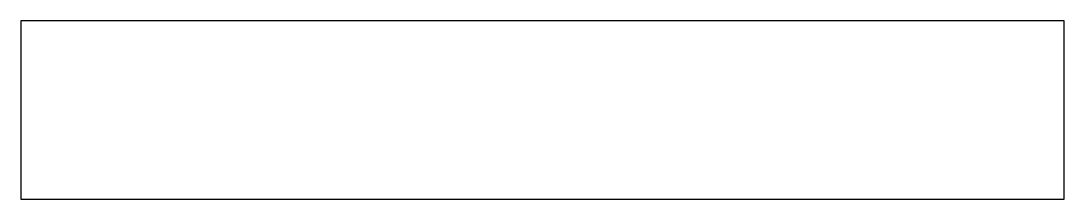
# Model space of a CAD drawing. Header units: millimetres. Extents: x -11 to 11, y -1.9 to 1.9.
import ezdxf

# ---------------------------------------------------------------- set-up
doc = ezdxf.new("R2010")
doc.units = ezdxf.units.MM
doc.layers.get('0').update_dxf_attribs({"linetype": 'CONTINUOUS'})

msp = doc.modelspace()

# ---------------------------------------------------------------- linework, layer by layer
for p, q in [((-6.666, 1.875), (-11, 1.875)), ((-11, 1.875), (-11, -1.875)), ((6.666, 1.875), (-6.666, 1.875)), ((11, 1.875), (6.666, 1.875)), ((11, -1.875), (11, 1.875)), ((-11, -1.875), (-6.666, -1.875)), ((-6.666, -1.875), (6.666, -1.875)), ((6.666, -1.875), (11, -1.875))]:
    msp.add_line(p, q)

doc.saveas('drawing.dxf')
